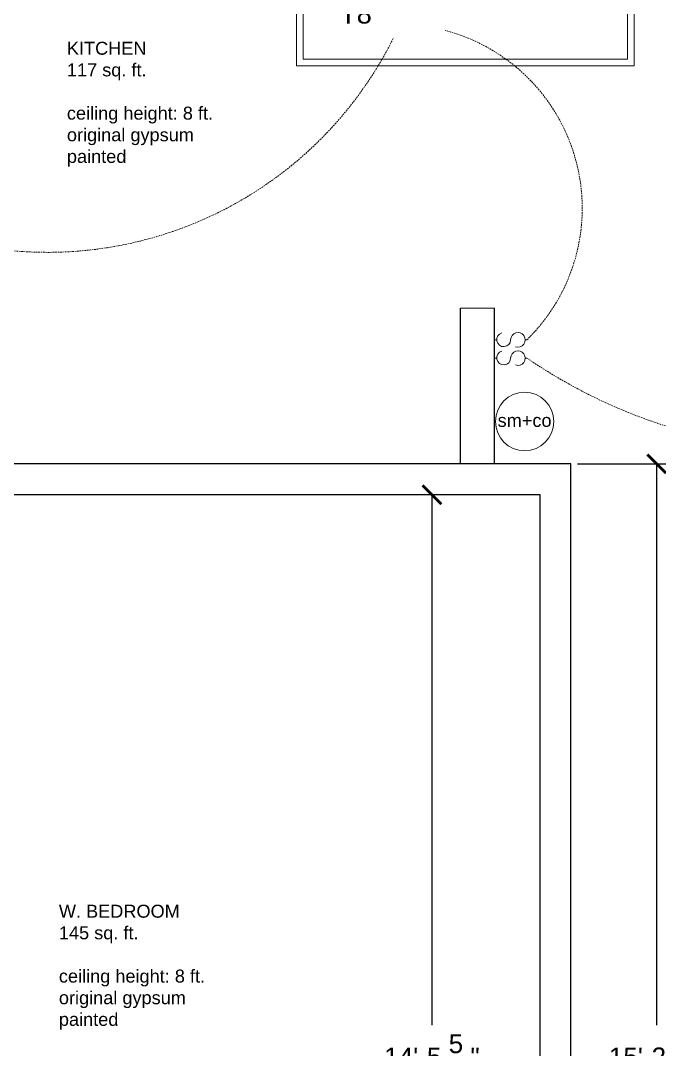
# Model space of a CAD drawing. Header units: inches. Extents: x -10 to 380, y 62 to 547.
# Drawn here: x 88.9 to 187.3, y 306.5 to 465.1 of the extents above; entities that cross this region are included whole.
import ezdxf

# ---------------------------------------------------------------- set-up
doc = ezdxf.new("R2010")
doc.units = ezdxf.units.IN
doc.header["$MEASUREMENT"] = 0
doc.linetypes.add('DASHED2', pattern=[0.375, 0.25, -0.125])
doc.layers.get('0').update_dxf_attribs({"color": 1, "lineweight": 9})
for name, color, linetype, lineweight in [('00-page-edge', 7, 'Continuous', 9), ('A201-Dimensions', 7, 'Continuous', 9), ('A201-Floorplan-2nd-floor', 7, 'Continuous', 9), ('A201-Text', 7, 'Continuous', 9)]:
    doc.layers.add(name, color=color, linetype=linetype, lineweight=lineweight)
doc.styles.add('Annotative', font='Arial.ttf')
doc.styles.get("Standard").update_dxf_attribs({"font": 'Arial.ttf'})
doc.dimstyles.new('Annotative', dxfattribs={"dimtxt": 0.18, "dimasz": 0.18, "dimexe": 0.18, "dimexo": 0.0625, "dimgap": 0.09, "dimtad": 0, "dimtih": 1, "dimtoh": 1, "dimdec": 4, "dimzin": 0, "dimdsep": 46, "dimlunit": 4, "dimtxsty": 'Annotative', "dimblk": 'ARCHTICK', "dimblk1": 'ARCHTICK', "dimblk2": 'ARCHTICK', "dimcen": 0.09, "dimadec": 0, "dimazin": 0, "dimtfac": 1, "dimtdec": 4, "dimtofl": 0, "dimtmove": 0, "dimatfit": 3, "dimldrblk": 'ARCHTICK', "dimfxl": 1, "dimtolj": 1, "dimtzin": 0, "dimarcsym": 0})

# ---------------------------------------------------------------- blocks, each defined once
blk = doc.blocks.new('_ArchTick')
at = {"color": 0, "linetype": 'ByBlock', "lineweight": 30, "const_width": 0.15}
blk.add_lwpolyline([(-0.5, -0.5), (0.5, 0.5)], dxfattribs=at)
blk = doc.blocks.new('*D524')
at = {"layer": 'A201-Dimensions', "color": 0, "lineweight": -2, "transparency": 16777216}
for p, q in [((167.94, 392.04), (149.41, 392.04)), ((152.29, 392.04), (152.29, 310.26)), ((152.29, 218.76), (152.29, 300.54)), ((167.94, 218.76), (149.41, 218.76))]:
    blk.add_line(p, q, dxfattribs=at)
at = {"layer": 'A201-Dimensions', "color": 0, "lineweight": -2, "transparency": 16777216, "xscale": 2.88, "yscale": 2.88, "zscale": 2.88}
for p, rotation in [((152.29, 392.04), 90), ((152.29, 218.76), 270)]:
    blk.add_blockref('_ArchTick', p, dxfattribs=dict(at, rotation=rotation))
at = {"layer": 'A201-Dimensions', "color": 0, "lineweight": 5, "transparency": 16777216, "insert": (152.29, 305.4), "char_height": 2.88, "attachment_point": 5, "style": 'Annotative'}
blk.add_mtext('\\A1;14\'-5{\\H1x;\\S5/16;}"', dxfattribs=at)
blk = doc.blocks.new('*D546')
at = {"layer": 'A201-Dimensions', "color": 0, "lineweight": -2, "transparency": 16777216}
for p, q in [((174.69, 396.79), (189.79, 396.79)), ((186.91, 396.79), (186.91, 310.29)), ((186.91, 214.01), (186.91, 300.52)), ((174.69, 214.01), (189.79, 214.01))]:
    blk.add_line(p, q, dxfattribs=at)
at = {"layer": 'A201-Dimensions', "color": 0, "lineweight": -2, "transparency": 16777216, "xscale": 2.88, "yscale": 2.88, "zscale": 2.88}
for p, rotation in [((186.91, 396.79), 90), ((186.91, 214.01), 270)]:
    blk.add_blockref('_ArchTick', p, dxfattribs=dict(at, rotation=rotation))
at = {"layer": 'A201-Dimensions', "color": 0, "lineweight": 5, "transparency": 16777216, "insert": (186.91, 305.4), "char_height": 2.88, "attachment_point": 5, "style": 'Annotative'}
blk.add_mtext('\\A1;15\'-2{\\H1x;\\S13/16;}"', dxfattribs=at)
blk = doc.blocks.new('basic-horizontal-switch')
for p, q in [((-5, 0), (-4.65, 0)), ((-0.26, 0), (0, 0))]:
    blk.add_line(p, q)
for points in [[(-2.5, 0, -2.004555), (-3.85, 1.06)], [(-1.75, -1.06, 3.139408), (-2.5, 0, 3.139408)]]:
    blk.add_lwpolyline(points, format="xyb")
blk = doc.blocks.new('original-kitchen-t8-ceiling-light')
at = {"lineweight": 5}
for p, q in [((25.67, 8.45), (-26.33, 8.45)), ((-26.33, 8.45), (-26.33, -7.55)), ((25.67, -7.55), (25.67, 8.45)), ((-25.33, 7.45), (-25.33, -6.55)), ((24.67, 7.45), (-25.33, 7.45)), ((24.67, -6.55), (24.67, 7.45)), ((-26.33, -7.55), (25.67, -7.55)), ((-25.33, -6.55), (24.67, -6.55))]:
    blk.add_line(p, q, dxfattribs=at)
blk.add_text('T8', height=3, dxfattribs=at).set_placement((-19.63, -1.05))
blk = doc.blocks.new('smoke+co-detector')
at = {"lineweight": 5}
blk.add_circle((0, 0), 4.5, dxfattribs=at)
at = {"layer": '00-page-edge', "lineweight": 5}
blk.add_line((0, 0), (0, 0), dxfattribs=at)
at = {"lineweight": 5, "insert": (-4.16, 1.16, 93.25), "char_height": 2, "attachment_point": 1}
blk.add_mtext_dynamic_manual_height_columns('sm+co', width=9.0395, gutter_width=10, heights=[0], dxfattribs=at)

msp = doc.modelspace()

# ---------------------------------------------------------------- linework, layer by layer
at = {"layer": 'A201-Floorplan-2nd-floor', "lineweight": -3}
for p, q in [((156.69696, 396.7896), (156.69696, 420.7896)), ((161.91714, 396.7896), (161.91714, 420.7896)), ((173.69289, 396.7896), (39.78058, 396.7896)), ((173.69289, 214.01313), (173.69289, 396.79497)), ((168.94289, 392.04497), (39.67112, 392.04497)), ((168.94289, 218.76313), (168.94289, 392.04497))]:
    msp.add_line(p, q, dxfattribs=at)
at = {"layer": 'A201-Floorplan-2nd-floor', "lineweight": 5}
msp.add_line((156.69696, 420.7896), (161.91714, 420.7896), dxfattribs=at)
at = {"layer": 'A201-Floorplan-2nd-floor', "linetype": 'DASHED2', "lineweight": 5}
for centre, radius, start, end in [((147.08832, 436.18283), 28.3546, 314.372141, 75.2571457), ((93.04619, 488.92237), 59.52887, 227.4907206, 333.625416), ((213.59222, 481.33373), 82.66873, 235.6252152, 329.3296596)]:
    msp.add_arc(centre, radius, start, end, dxfattribs=at)

# ---------------------------------------------------------------- block references
at = {"layer": 'A201-Floorplan-2nd-floor', "lineweight": 5}
for name, p in [('original-kitchen-t8-ceiling-light', (157.76468, 465.70841)), ('basic-horizontal-switch', (166.91714, 415.9146)), ('basic-horizontal-switch', (166.91714, 413.1021)), ('smoke+co-detector', (166.57007, 403.3318))]:
    msp.add_blockref(name, p, dxfattribs=at)

# ---------------------------------------------------------------- texts
at = {"layer": 'A201-Text', "lineweight": 5, "char_height": 2, "attachment_point": 1, "style": 'Annotative'}
for s, insert, width in [('KITCHEN\\P117 sq. ft.\\P\\Pceiling height: 8 ft.\\Poriginal gypsum\\Ppainted', (96.04739, 461.85214), 26.3599695), ('W. BEDROOM\\P145 sq. ft.\\P\\Pceiling height: 8 ft.\\Poriginal gypsum\\Ppainted', (94.81319, 328.84919), 35.0771185)]:
    msp.add_mtext(s, dxfattribs=dict(at, insert=insert, width=width))

# ---------------------------------------------------------------- dimensions: what is measured, and where the dimension line sits
at = {"layer": 'A201-Dimensions', "lineweight": 5}
for base, p1, p2, picture, middle in [((186.91346, 396.79497), (173.69289, 214.01313), (173.69289, 396.79497), '*D546', (186.91346, 305.40405)), ((152.2858, 392.04497), (168.94289, 218.76313), (168.94289, 392.04497), '*D524', (152.2858, 305.40405))]:
    dim = msp.add_linear_dim(base=base, p1=p1, p2=p2, angle=90, dimstyle='Annotative', dxfattribs=at)
    dim.commit()
    dim.dimension.update_dxf_attribs({"geometry": picture, "text_midpoint": middle, "dimtype": 160})

doc.saveas('drawing.dxf')
